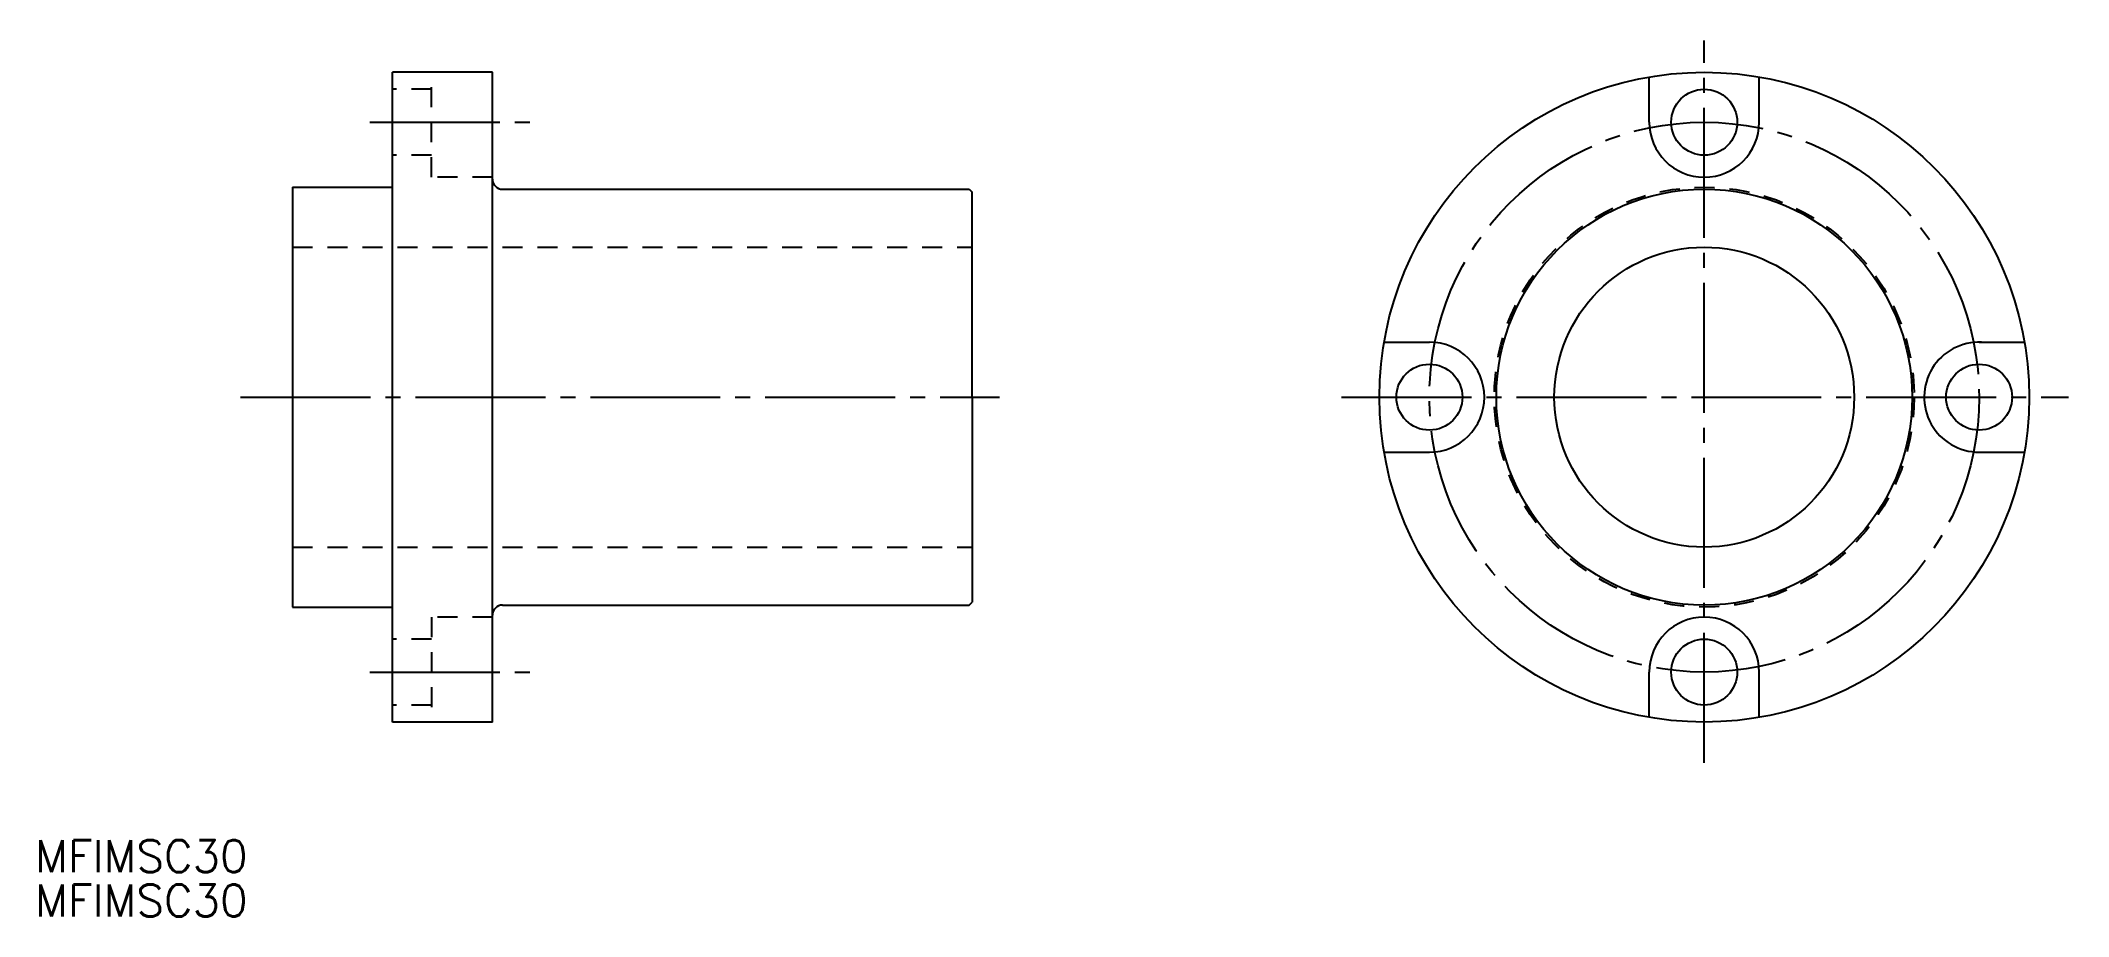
# Model space of a CAD drawing. Extents: x 80 to 283, y 139 to 226.
import ezdxf

# ---------------------------------------------------------------- set-up
doc = ezdxf.new("R2010")
doc.units = 0
doc.linetypes.add('CENTER', pattern=[17.5, 13, -1.5, 1.5, -1.5])
doc.linetypes.add('DASHED', pattern=[3.5, 2, -1.5])
doc.layers.get('0').update_dxf_attribs({"linetype": 'CONTINUOUS'})
doc.layers.add('CENTER', color=1, linetype='CENTER')
doc.layers.add('SIZE', color=7, linetype='CONTINUOUS')
doc.styles.get("Standard").update_dxf_attribs({"font": 'txt.shx', "bigfont": '@extfont2.shx'})

msp = doc.modelspace()

# ---------------------------------------------------------------- linework, layer by layer
at = {"color": 7, "linetype": 'CONTINUOUS'}
for p, q in [((125.27, 223.15), (115.27, 223.15)), ((115.27, 158.15), (115.27, 223.15)), ((125.27, 158.15), (125.27, 223.15)), ((241.01, 218.15), (241.01, 222.68)), ((252.01, 218.15), (252.01, 222.68)), ((105.27, 211.65), (115.27, 211.65)), ((105.27, 211.65), (105.27, 169.65)), ((126.27, 211.45), (172.97, 211.45)), ((172.97, 211.45), (173.27, 211.15)), ((173.27, 190.65), (173.27, 211.15)), ((214.48, 196.15), (219.01, 196.15)), ((274.01, 196.15), (278.54, 196.15)), ((173.27, 190.65), (173.27, 170.15)), ((214.48, 185.15), (219.01, 185.15)), ((274.01, 185.15), (278.54, 185.15)), ((105.27, 169.65), (115.27, 169.65)), ((126.27, 169.85), (172.97, 169.85)), ((172.97, 169.85), (173.27, 170.15)), ((241.01, 158.62), (241.01, 163.15)), ((252.01, 158.62), (252.01, 163.15)), ((125.27, 158.15), (115.27, 158.15))]:
    msp.add_line(p, q, dxfattribs=at)
at = {"color": 3, "linetype": 'DASHED'}
for p, q in [((119.17, 221.45), (115.27, 221.45)), ((119.17, 212.65), (119.17, 223.15)), ((119.17, 214.85), (115.27, 214.85)), ((125.27, 212.65), (119.17, 212.65)), ((105.27, 205.65), (173.27, 205.65)), ((105.27, 175.65), (173.27, 175.65)), ((119.17, 168.65), (119.17, 158.15)), ((125.27, 168.65), (119.17, 168.65)), ((119.17, 166.45), (115.27, 166.45)), ((119.17, 159.85), (115.27, 159.85))]:
    msp.add_line(p, q, dxfattribs=at)
at = {"color": 1, "linetype": 'CENTER'}
msp.add_line((274.01, 190.49), (274.01, 190.06), dxfattribs=at)
at = {"color": 7, "linetype": 'CONTINUOUS'}
for centre, radius in [((246.51, 190.65), 32.5), ((246.51, 218.15), 3.3), ((246.51, 190.65), 15), ((219.01, 190.65), 3.3), ((274.01, 190.65), 3.3), ((246.51, 163.15), 3.3)]:
    msp.add_circle(centre, radius, dxfattribs=at)
at = {"color": 3, "linetype": 'DASHED'}
msp.add_circle((246.51, 190.65), 21, dxfattribs=at)
at = {"color": 7, "linetype": 'CONTINUOUS'}
for centre, radius, start, end in [((246.51, 218.15), 5.5, 180, 0), ((126.27, 212.45), 1, 180, 270), ((219.01, 190.65), 5.5, 270, 90), ((274.01, 190.65), 5.5, 87.6651, 270), ((126.27, 168.85), 1, 90, 180), ((246.51, 163.15), 5.5, 0, 180)]:
    msp.add_arc(centre, radius, start, end, dxfattribs=at)
at = {"layer": 'CENTER', "color": 1, "linetype": 'CENTER'}
for p, q in [((246.51, 154.08), (246.51, 226.32)), ((113.02, 218.15), (129.58, 218.15)), ((100.07, 190.65), (176.01, 190.65)), ((210.22, 190.65), (282.95, 190.65)), ((113.02, 163.15), (129.58, 163.15))]:
    msp.add_line(p, q, dxfattribs=at)
msp.add_circle((246.51, 190.65), 27.5, dxfattribs=at)
at = {"layer": 'SIZE', "color": 7, "linetype": 'CONTINUOUS'}
msp.add_circle((246.51, 190.65), 20.8, dxfattribs=at)

# ---------------------------------------------------------------- texts
at = {"color": 7, "linetype": 'CONTINUOUS'}
for p in [(79.51, 143.14), (79.51, 138.7)]:
    msp.add_text('MFIMSC30', height=3.2, dxfattribs=at).set_placement(p)

doc.saveas('drawing.dxf')
